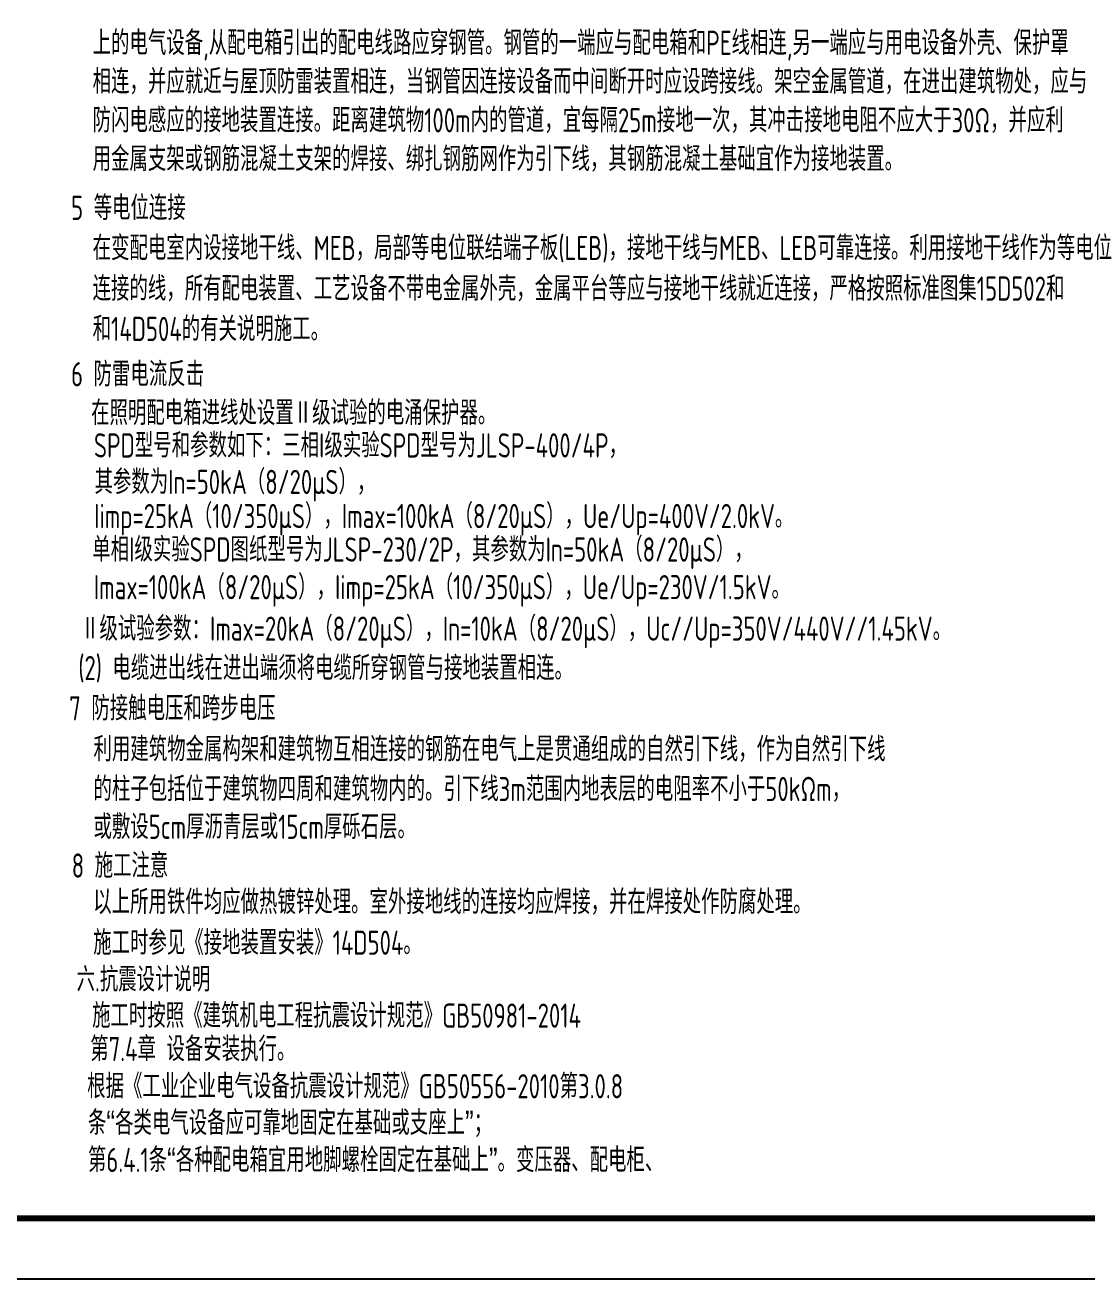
# Model space of a CAD drawing. Extents: x 5211311 to 5622788, y -441754 to -251897.
# Drawn here: x 5256521 to 5274045, y -340059 to -319351 of the extents above; entities that cross this region are included whole.
import ezdxf

# ---------------------------------------------------------------- set-up
doc = ezdxf.new("R2010")
doc.units = 0
doc.header["$LTSCALE"] = 1000
doc.header["$MEASUREMENT"] = 0
doc.layers.add('PUB_TITLE', color=4, linetype='CONTINUOUS')
doc.layers.add('电气', color=3, linetype='CONTINUOUS')
doc.styles.add('sceic', font='sceie.shx', dxfattribs={"width": 0.8, "bigfont": 'sceic.shx'})

msp = doc.modelspace()

# ---------------------------------------------------------------- linework, layer by layer
at = {"layer": 'PUB_TITLE'}
msp.add_lwpolyline([(5233706, -340058.5), (5293106, -340058.5), (5293106, -298058.5), (5233706, -298058.5)], close=True, dxfattribs=at)
at = {"layer": 'PUB_TITLE', "const_width": 100}
msp.add_lwpolyline([(5236206, -339058.5), (5292106, -339058.5), (5292106, -299058.5), (5236206, -299058.5)], close=True, dxfattribs=at)

# ---------------------------------------------------------------- texts
at = {"layer": '电气', "style": 'sceic', "width": 0.8}
for s, p in [('上的电气设备,从配电箱引出的配电线路应穿钢管。钢管的一端应与配电箱和PE线相连,另一端应与用电设备外壳、保护罩', (5257635.3, -319844.9)), ('相连，并应就近与屋顶防雷装置相连，当钢管因连接设备而中间断开时应设跨接线。架空金属管道，在进出建筑物处，应与', (5257635.3, -320483.9)), ('防闪电感应的接地装置连接。距离建筑物100m内的管道，宜每隔25m接地一次，其冲击接地电阻不应大于30Ω，并应利', (5257635.3, -321123)), ('用金属支架或钢筋混凝土支架的焊接、绑扎钢筋网作为引下线，其钢筋混凝土基础宜作为接地装置。', (5257635.3, -321762.1)), ('5 等电位连接', (5257280.1, -322569.7)), ('在变配电室内设接地干线、MEB，局部等电位联结端子板(LEB)，接地干线与MEB、LEB可靠连接。利用接地干线作为等电位', (5257635.3, -323233)), ('连接的线，所有配电装置、工艺设备不带电金属外壳，金属平台等应与接地干线就近连接，严格按照标准图集15D502和', (5257635.3, -323903)), ('和14D504的有关说明施工。', (5257635.3, -324569.2)), ('6 防雷电流反击', (5257280.1, -325316.9)), ('在照明配电箱进线处设置Ⅱ级试验的电涌保护器。', (5257610.2, -325955.3)), ('SPD型号和参数如下：三相I级实验SPD型号为JLSP-400/4P，', (5257657.4, -326492.9)), ('其参数为In=50kA（8/20μS），', (5257666.8, -327096.1)), ('Iimp=25kA（10/350μS），Imax=100kA（8/20μS），Ue/Up=400V/2.0kV。', (5257659.4, -327659.2)), ('单相I级实验SPD图纸型号为JLSP-230/2P，其参数为In=50kA（8/20μS），', (5257629.5, -328212.3)), ('Imax=100kA（8/20μS），Iimp=25kA（10/350μS），Ue/Up=230V/1.5kV。', (5257654.6, -328833.4)), ('Ⅱ级试验参数：Imax=20kA（8/20μS），In=10kA（8/20μS），Uc//Up=350V/440V//1.45kV。', (5257443.8, -329518.5)), ('(2) 电缆进出线在进出端须将电缆所穿钢管与接地装置相连。', (5257398.9, -330169.2)), ('7 防接触电压和跨步电压', (5257249.8, -330834.8)), ('利用建筑物金属构架和建筑物互相连接的钢筋在电气上是贯通组成的自然引下线，作为自然引下线', (5257649.4, -331510.3)), ('的柱子包括位于建筑物四周和建筑物内的。引下线3m范围内地表层的电阻率不小于50kΩm，', (5257649.4, -332167.9)), ('或敷设5cm厚沥青层或15cm厚砾石层。', (5257649.4, -332791.7)), ('8 施工注意', (5257290, -333432.2)), ('以上所用铁件均应做热镀锌处理。室外接地线的连接均应焊接，并在焊接处作防腐处理。', (5257645.1, -334032.6)), ('施工时参见《接地装置安装》14D504。', (5257645.1, -334705.4)), ('六.抗震设计说明', (5257370, -335312.4)), ('施工时按照《建筑机电工程抗震设计规范》GB50981-2014', (5257626.6, -335910.1)), ('第7.4章 设备安装执行。', (5257596, -336461.9)), ('根据《工业企业电气设备抗震设计规范》GB50556-2010第3.0.8', (5257544.9, -337076.7)), ('条“各类电气设备应可靠地固定在基础或支座上”；', (5257558.7, -337679.9)), ('第6.4.1条“各种配电箱宜用地脚螺栓固定在基础上”。变压器、配电柜、', (5257557.9, -338293.5))]:
    msp.add_text(s, height=400, dxfattribs=at).set_placement(p)

doc.saveas('drawing.dxf')
